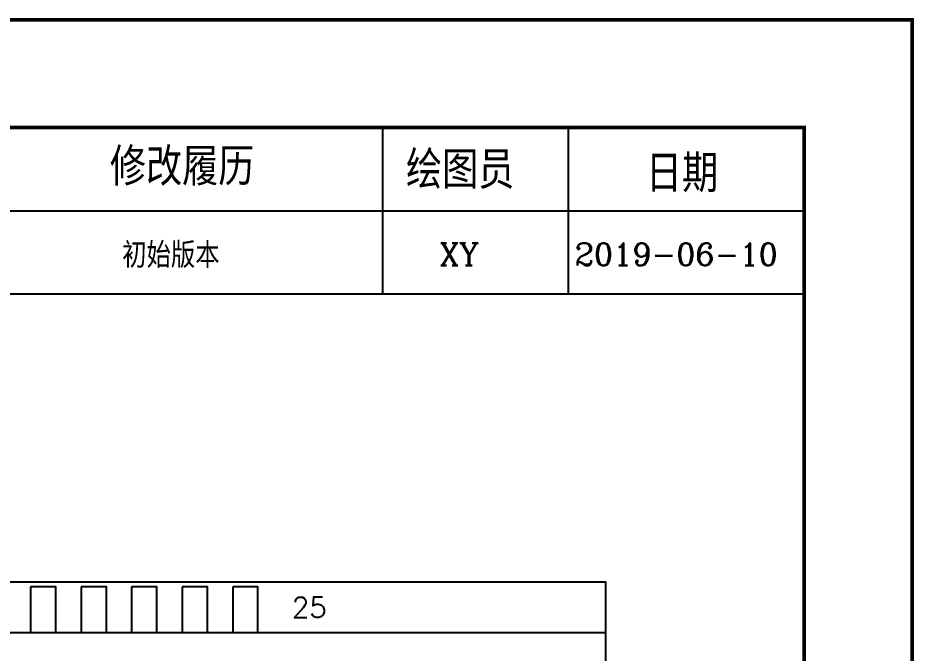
# Model space of a CAD drawing. Header units: millimetres. Extents: x 50 to 800, y 302 to 428.
# Drawn here: x 573.88 to 609.35, y 402.91 to 428.07 of the extents above; entities that cross this region are included whole.
import ezdxf
from ezdxf.enums import TextEntityAlignment as Align

# ---------------------------------------------------------------- set-up
doc = ezdxf.new("R2010")
doc.units = ezdxf.units.MM
doc.header["$LTSCALE"] = 3
for name, color, linetype in [('1', 4, 'CONTINUOUS'), ('DWG', 7, 'CONTINUOUS'), ('title', 7, 'CONTINUOUS')]:
    doc.layers.add(name, color=color, linetype=linetype)
doc.styles.add('ROMANC', font='romanc')
doc.styles.add('ROMANS', font='romans.shx')
doc.styles.add('title', font='arial.ttf', dxfattribs={"width": 0.8, "height": 5})

# ---------------------------------------------------------------- blocks, each defined once
blk = doc.blocks.new('SIGN-C')
at = {"layer": '1', "color": 4, "const_width": 0.238}
blk.add_lwpolyline([(0, 0), (0, 210), (297, 210), (297, 0)], close=True, dxfattribs=at)
at = {"layer": 'title'}
for p, q in [((261.984, 202.863), (261.984, 197.364)), ((274.268, 202.863), (274.268, 197.364)), ((203.24, 197.364), (289.863, 197.364)), ((261.984, 197.364), (261.984, 191.865)), ((274.268, 197.364), (274.268, 191.865)), ((203.24, 191.865), (289.863, 191.865))]:
    blk.add_line(p, q, dxfattribs=at)
at = {"layer": 'title', "const_width": 0.238}
blk.add_lwpolyline([(7.137, 7.137), (7.137, 202.863), (289.863, 202.863), (289.863, 7.137)], close=True, dxfattribs=at)
at = {"layer": 'title', "style": 'title', "width": 0.8}
for s, height, p in [('修改履历', 2.1876, (243.973, 199.268)), ('绘图员', 2.1876, (263.539, 199.059)), ('日期', 2.1876, (279.396, 198.824)), ('初始版本', 1.4765, (244.783, 193.745))]:
    blk.add_text(s, height=height, dxfattribs=at).set_placement(p)
at = {"layer": 'title', "style": 'ROMANC'}
for s, p in [('XY', (265.773, 193.738)), ('2019-06-10', (274.696, 193.741))]:
    blk.add_text(s, height=1.4765, dxfattribs=at).set_placement(p)
blk = doc.blocks.new('DWG')
at = {"layer": 'DWG'}
blk.add_line((0, 42.5), (76.5, 42.5), dxfattribs=at)
for points in [[(0, 0), (0, 44.5), (76.5, 44.5), (76.5, 0)], [(53.75, 44.3), (53.75, 42.5), (54.75, 42.5), (54.75, 44.3)], [(55.75, 44.3), (55.75, 42.5), (56.75, 42.5), (56.75, 44.3)], [(57.75, 44.3), (57.75, 42.5), (58.75, 42.5), (58.75, 44.3)], [(59.75, 44.3), (59.75, 42.5), (60.75, 42.5), (60.75, 44.3)], [(61.75, 44.3), (61.75, 42.5), (62.75, 42.5), (62.75, 44.3)]]:
    blk.add_lwpolyline(points, close=True, dxfattribs=at)
at = {"layer": 'DWG', "style": 'ROMANS'}
blk.add_text('25', height=0.804, dxfattribs=at).set_placement((64.781, 43.49), align=Align.MIDDLE)

msp = doc.modelspace()

# ---------------------------------------------------------------- block references
at = {"layer": 'DWG'}
msp.add_blockref('DWG', (520.633, 361.229), dxfattribs=at)
at = {"layer": 'title', "xscale": 0.5987992081486201, "yscale": 0.5987992081486201, "zscale": 0.5987992081486242}
msp.add_blockref('SIGN-C', (431.432, 302.253), dxfattribs=at)

doc.saveas('drawing.dxf')
